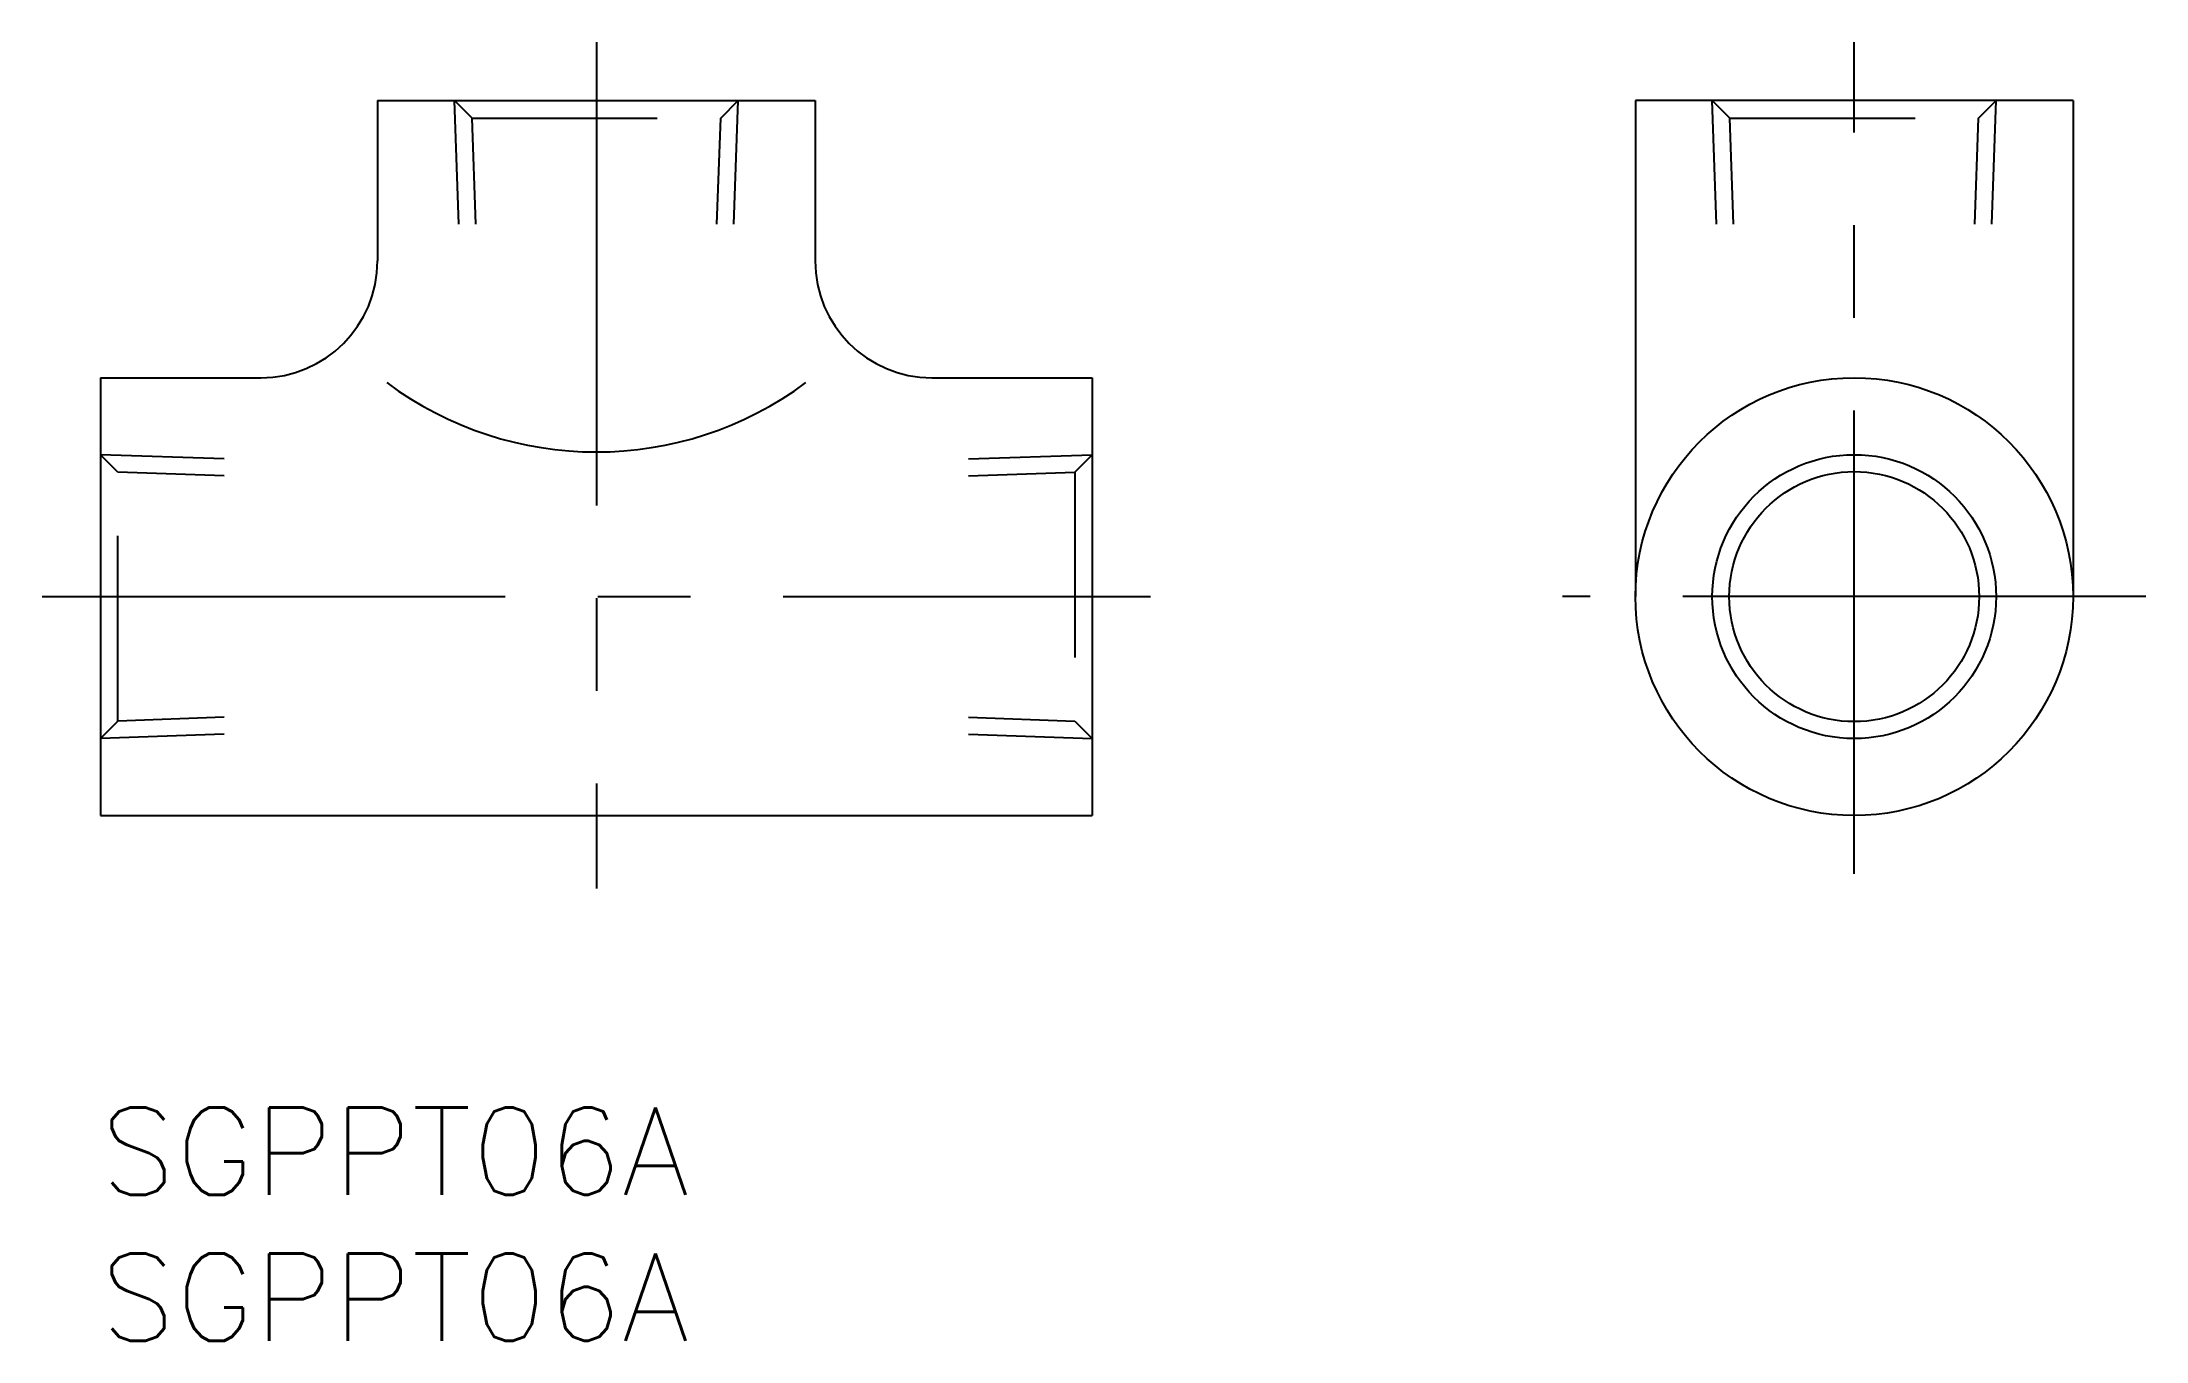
# Model space of a CAD drawing. Extents: x -2 to 70.1, y -8 to 36.5.
import ezdxf

# ---------------------------------------------------------------- set-up
doc = ezdxf.new("R2010")
doc.units = 0
doc.header["$LTSCALE"] = 0.5
doc.linetypes.add('CENTER', pattern=[50.8, 31.75, -6.35, 6.35, -6.35])
doc.linetypes.add('DASHED', pattern=[19.05, 12.7, -6.35])
for name, color, linetype in [('MSM_CENTER', 1, 'CENTER'), ('MSM_CONTINUOUS', 7, 'CONTINUOUS'), ('MSM_DASHED', 4, 'DASHED'), ('MSM_NARROW', 5, 'CONTINUOUS'), ('MSM_PART_NUMBER', 7, 'CONTINUOUS')]:
    doc.layers.add(name, color=color, linetype=linetype)
doc.styles.get("Standard").update_dxf_attribs({"font": 'txt.shx', "height": 3, "bigfont": 'bigfont.shx'})

# ---------------------------------------------------------------- blocks, each defined once
blk = doc.blocks.new('*U8')
at = {"layer": 'MSM_PART_NUMBER'}
blk.add_text('SGPPT06A', height=3, dxfattribs=at).set_placement((0, -3))
blk = doc.blocks.new('*U9')
at = {"layer": 'MSM_PART_NUMBER'}
blk.add_text('SGPPT06A', height=3, dxfattribs=at).set_placement((0, -8))

msp = doc.modelspace()

# ---------------------------------------------------------------- linework, layer by layer
at = {"layer": 'MSM_CENTER'}
for p, q in [((17, 36.5), (17, 7.5)), ((60.12, 8), (60.12, 36.5)), ((-2, 17.5), (36, 17.5)), ((70.12, 17.5), (50.12, 17.5))]:
    msp.add_line(p, q, dxfattribs=at)
at = {"layer": 'MSM_CONTINUOUS'}
for p, q in [((9.5, 34.5), (24.5, 34.5)), ((9.5, 34.5), (9.5, 29)), ((24.5, 34.5), (24.5, 29)), ((67.62, 34.5), (52.62, 34.5)), ((52.62, 34.5), (52.62, 17.5)), ((67.62, 34.5), (67.62, 17.5)), ((0, 25), (0, 10)), ((0, 25), (5.5, 25)), ((28.5, 25), (34, 25)), ((34, 25), (34, 10)), ((0, 10), (34, 10))]:
    msp.add_line(p, q, dxfattribs=at)
for radius in [7.5, 4.283]:
    msp.add_circle((60.12, 17.5), radius, dxfattribs=at)
for centre, radius, start, end in [((5.5, 29), 4, 270, 0), ((28.5, 29), 4, 180, 270), ((17, 34.5), 12.044, 233.38577, 306.61423)]:
    msp.add_arc(centre, radius, start, end, dxfattribs=at)
at = {"layer": 'MSM_DASHED'}
for p, q in [((12.738, 33.898), (12.136, 34.5)), ((12.284, 30.263), (12.136, 34.5)), ((12.738, 33.898), (21.262, 33.898)), ((12.865, 30.263), (12.738, 33.898)), ((21.135, 30.263), (21.262, 33.898)), ((21.262, 33.898), (21.864, 34.5)), ((21.716, 30.263), (21.864, 34.5)), ((55.858, 33.898), (55.256, 34.5)), ((55.404, 30.263), (55.256, 34.5)), ((55.858, 33.898), (64.382, 33.898)), ((55.985, 30.263), (55.858, 33.898)), ((64.255, 30.263), (64.382, 33.898)), ((64.382, 33.898), (64.984, 34.5)), ((64.836, 30.263), (64.984, 34.5)), ((4.237, 22.216), (0, 22.364)), ((0.602, 21.762), (0, 22.364)), ((29.763, 22.216), (34, 22.364)), ((33.398, 21.762), (34, 22.364)), ((4.237, 21.635), (0.602, 21.762)), ((0.602, 13.238), (0.602, 21.762)), ((29.763, 21.635), (33.398, 21.762)), ((33.398, 21.762), (33.398, 13.238)), ((0.602, 13.238), (0, 12.636)), ((4.237, 13.365), (0.602, 13.238)), ((29.763, 13.365), (33.398, 13.238)), ((33.398, 13.238), (34, 12.636)), ((4.237, 12.784), (0, 12.636)), ((29.763, 12.784), (34, 12.636))]:
    msp.add_line(p, q, dxfattribs=at)
at = {"layer": 'MSM_NARROW'}
msp.add_circle((60.12, 17.5), 4.864, dxfattribs=at)

# ---------------------------------------------------------------- block references
at = {"layer": 'MSM_CONTINUOUS'}
for name in ['*U8', '*U9']:
    msp.add_blockref(name, (0, 0), dxfattribs=at)

doc.saveas('drawing.dxf')
